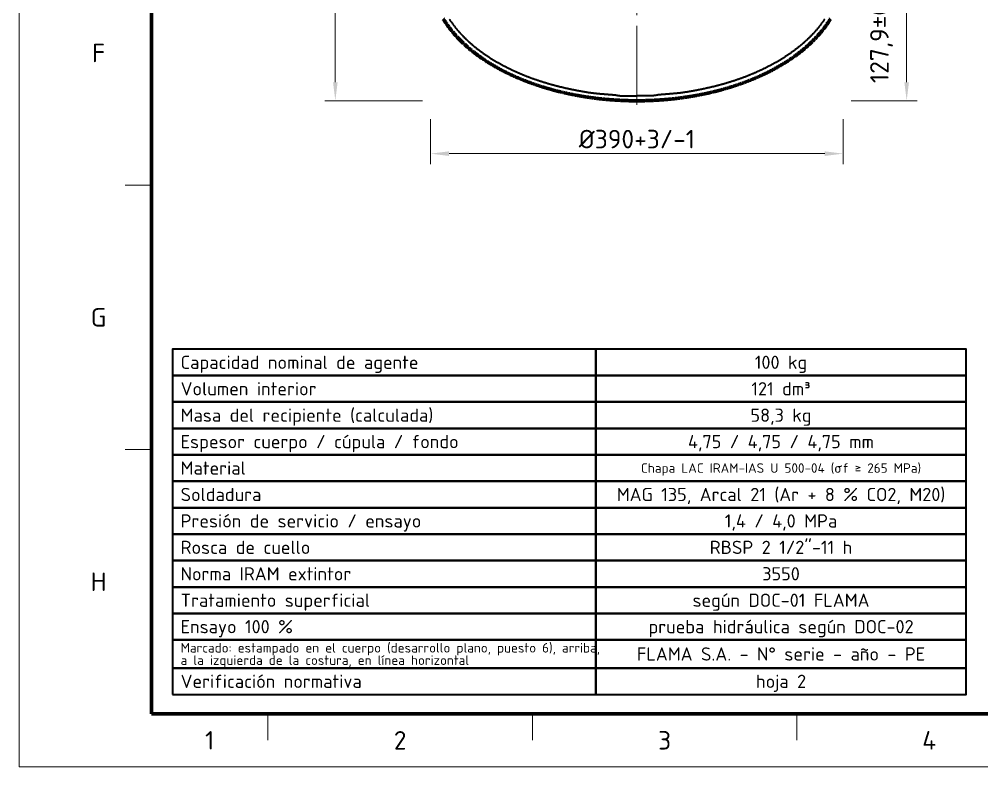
# Model space of a CAD drawing. Header units: millimetres. Extents: x 0 to 1554, y 0 to 420.
# Drawn here: x 0 to 181.9, y 0 to 141.4 of the extents above; entities that cross this region are included whole.
import ezdxf
from ezdxf.enums import TextEntityAlignment as Align

# ---------------------------------------------------------------- set-up
doc = ezdxf.new("R2010")
doc.units = ezdxf.units.MM
doc.linetypes.add('IRAM-E-TRAZOS', pattern=[5, 4, -1])
doc.linetypes.add('IRAM-F-TRAZO-PUNTO', pattern=[20, 15, -2, 1, -2])
for name, color, linetype, lineweight in [('01-VISIBLE', 7, 'CONTINUOUS', 70), ('02-OCULTA', 4, 'IRAM-E-TRAZOS', 35), ('03-EJE', 1, 'IRAM-F-TRAZO-PUNTO', 18), ('04-COTA', 3, 'CONTINUOUS', 18), ('06-TEXTO', 7, 'CONTINUOUS', 25), ('07-RECUADRO', 7, 'CONTINUOUS', 70), ('08-FINA', 5, 'CONTINUOUS', 18), ('10-ROTULO', 7, 'CONTINUOUS', 35)]:
    doc.layers.add(name, color=color, linetype=linetype, lineweight=lineweight)
doc.styles.add('ISO3098', font='isocpeur.ttf')
doc.dimstyles.new('FLAMA-IRAM', dxfattribs={"dimtxt": 3.5, "dimasz": 3.5, "dimexe": 2, "dimexo": 1.5, "dimgap": 1, "dimtad": 1, "dimdec": 1, "dimtxsty": 'ISO3098', "dimblk": 'IRAM_FLECHA', "dimblk1": 'IRAM_FLECHA', "dimblk2": 'IRAM_FLECHA', "dimcen": 2.5, "dimclrd": 256, "dimclre": 256, "dimclrt": 256, "dimazin": 3, "dimtfac": 1, "dimtmove": 0, "dimatfit": 3, "dimlwd": 18, "dimlwe": 18})

# ---------------------------------------------------------------- blocks, each defined once
blk = doc.blocks.new('IRAM_FLECHA')
blk.add_solid([(0, 0), (-1, 0.125), (-1, -0.125)])

msp = doc.modelspace()

# ---------------------------------------------------------------- linework, layer by layer
at = {"layer": '01-VISIBLE'}
for points in [[(80.145, 141.486), (80.21, 141.38), (80.275, 141.273), (80.342, 141.167), (80.408, 141.062), (80.476, 140.956), (80.544, 140.852), (80.613, 140.747), (80.682, 140.644), (80.752, 140.54), (80.823, 140.437), (80.895, 140.335), (80.967, 140.233), (81.04, 140.132), (81.113, 140.03), (81.187, 139.93), (81.262, 139.83), (81.337, 139.73), (81.413, 139.631), (81.489, 139.532), (81.567, 139.434), (81.644, 139.336), (81.722, 139.238), (81.801, 139.141), (81.88, 139.045), (81.96, 138.949), (82.041, 138.853), (82.121, 138.758), (82.203, 138.663), (82.285, 138.569), (82.367, 138.475), (82.45, 138.382), (82.534, 138.289), (82.618, 138.196), (82.702, 138.104), (82.787, 138.012), (82.872, 137.921), (82.958, 137.83), (83.044, 137.74), (83.131, 137.65), (83.218, 137.56), (83.306, 137.471), (83.394, 137.383), (83.482, 137.295), (83.571, 137.207), (83.66, 137.119), (83.75, 137.032), (83.84, 136.946), (83.931, 136.86), (84.021, 136.774), (84.113, 136.689), (84.204, 136.604), (84.297, 136.52), (84.389, 136.436), (84.482, 136.352), (84.575, 136.269), (84.669, 136.186), (84.763, 136.104), (84.857, 136.022), (84.952, 135.941), (85.047, 135.86), (85.143, 135.779), (85.238, 135.699), (85.335, 135.62), (85.431, 135.54), (85.528, 135.461), (85.625, 135.383), (85.723, 135.305), (85.821, 135.227), (85.919, 135.15), (86.018, 135.073), (86.116, 134.997), (86.216, 134.921), (86.315, 134.845), (86.415, 134.77), (86.515, 134.695), (86.615, 134.621), (86.716, 134.547), (86.817, 134.473), (86.918, 134.4), (87.019, 134.327), (87.121, 134.255), (87.223, 134.182), (87.325, 134.111), (87.428, 134.039), (87.531, 133.969), (87.634, 133.898), (87.737, 133.828), (87.841, 133.758), (87.945, 133.689), (88.049, 133.62), (88.153, 133.551), (88.258, 133.483), (88.363, 133.415), (88.468, 133.347), (88.573, 133.28), (88.679, 133.213), (88.784, 133.147), (88.89, 133.081), (88.997, 133.015), (89.103, 132.95), (89.21, 132.885), (89.317, 132.821), (89.424, 132.756), (89.531, 132.693), (89.639, 132.629), (89.747, 132.566), (89.855, 132.503), (89.963, 132.441), (90.072, 132.379), (90.18, 132.317), (90.289, 132.256), (90.398, 132.195), (90.507, 132.134), (90.617, 132.074), (90.726, 132.014), (90.836, 131.955), (90.946, 131.896), (91.057, 131.837), (91.167, 131.778), (91.277, 131.72), (91.388, 131.662), (91.499, 131.605), (91.61, 131.548), (91.722, 131.491), (91.833, 131.435), (91.945, 131.379), (92.056, 131.323), (92.168, 131.267), (92.281, 131.212), (92.393, 131.158), (92.505, 131.103), (92.618, 131.049), (92.731, 130.995), (92.844, 130.942), (92.957, 130.889), (93.07, 130.836), (93.183, 130.784), (93.297, 130.732), (93.411, 130.68), (93.524, 130.628), (93.638, 130.577), (93.753, 130.527), (93.867, 130.476), (93.981, 130.426), (94.096, 130.376), (94.21, 130.327), (94.325, 130.278), (94.44, 130.229), (94.555, 130.18), (94.671, 130.132), (94.786, 130.084), (94.901, 130.036), (95.017, 129.989), (95.133, 129.942), (95.249, 129.895), (95.365, 129.849), (95.481, 129.803), (95.597, 129.757), (95.714, 129.712), (95.83, 129.667), (95.947, 129.622), (96.063, 129.577), (96.18, 129.533), (96.297, 129.489), (96.414, 129.446), (96.531, 129.403), (96.649, 129.36), (96.766, 129.317), (96.884, 129.274), (97.001, 129.232), (97.119, 129.191), (97.237, 129.149), (97.355, 129.108), (97.473, 129.067), (97.591, 129.026), (97.709, 128.986), (97.827, 128.946), (97.946, 128.906), (98.064, 128.867), (98.183, 128.828), (98.302, 128.789), (98.421, 128.75), (98.539, 128.712), (98.658, 128.674), (98.778, 128.636), (98.897, 128.599), (99.016, 128.562), (99.135, 128.525), (99.255, 128.488), (99.374, 128.452), (99.494, 128.416), (99.614, 128.38), (99.734, 128.345), (99.853, 128.31), (99.973, 128.275), (100.093, 128.24), (100.214, 128.206), (100.334, 128.172), (100.454, 128.138), (100.574, 128.105), (100.695, 128.072), (100.815, 128.039), (100.936, 128.006), (101.057, 127.974), (101.177, 127.942), (101.298, 127.91), (101.419, 127.878), (101.54, 127.847), (101.661, 127.816), (101.782, 127.785), (101.903, 127.755), (102.024, 127.725), (102.146, 127.695), (102.267, 127.665), (102.388, 127.636), (102.51, 127.607), (102.632, 127.578), (102.753, 127.55), (102.875, 127.521), (102.997, 127.493), (103.118, 127.465), (103.24, 127.438), (103.362, 127.411), (103.484, 127.384), (103.606, 127.357), (103.728, 127.331), (103.85, 127.305), (103.973, 127.279), (104.095, 127.253), (104.217, 127.228), (104.34, 127.203), (104.462, 127.178), (104.585, 127.153), (104.707, 127.129), (104.83, 127.105), (104.952, 127.081), (105.075, 127.058), (105.198, 127.034), (105.32, 127.011), (105.443, 126.989), (105.566, 126.966), (105.689, 126.944), (105.812, 126.922), (105.935, 126.9), (106.058, 126.879), (106.181, 126.858), (106.304, 126.837), (106.428, 126.816), (106.551, 126.796), (106.674, 126.776), (106.798, 126.756), (106.921, 126.736), (107.044, 126.717), (107.168, 126.697), (107.291, 126.679), (107.415, 126.66), (107.538, 126.642), (107.662, 126.623), (107.786, 126.606), (107.909, 126.588), (108.033, 126.571), (108.157, 126.554), (108.28, 126.537), (108.404, 126.52), (108.528, 126.504), (108.652, 126.488), (108.776, 126.472), (108.9, 126.456), (109.024, 126.441), (109.148, 126.426), (109.272, 126.411), (109.396, 126.396), (109.52, 126.382), (109.644, 126.368), (109.768, 126.354), (109.893, 126.341), (110.017, 126.327), (110.141, 126.314), (110.265, 126.301), (110.39, 126.289), (110.514, 126.276), (110.638, 126.264), (110.763, 126.252), (110.887, 126.241), (111.011, 126.229), (111.136, 126.218), (111.26, 126.208), (111.385, 126.197), (111.509, 126.187), (111.634, 126.176), (111.758, 126.167), (111.883, 126.157), (112.007, 126.148), (112.132, 126.138), (112.256, 126.13), (112.381, 126.121), (112.506, 126.113), (112.63, 126.104), (112.755, 126.096), (112.88, 126.089), (113.004, 126.081), (113.129, 126.074), (113.254, 126.067), (113.379, 126.061), (113.503, 126.054), (113.628, 126.048), (113.753, 126.042), (113.878, 126.036), (114.003, 126.031), (114.127, 126.026), (114.252, 126.021), (114.377, 126.016), (114.502, 126.011), (114.627, 126.007), (114.752, 126.003), (114.876, 125.999), (115.001, 125.996), (115.126, 125.993), (115.251, 125.99), (115.376, 125.987), (115.501, 125.984), (115.626, 125.982), (115.751, 125.98), (115.876, 125.978), (116, 125.976), (116.125, 125.975), (116.25, 125.974), (116.375, 125.973), (116.5, 125.972), (116.625, 125.972), (116.75, 125.972)], [(116.75, 125.972), (116.875, 125.972), (117, 125.972), (117.125, 125.973), (117.25, 125.974), (117.375, 125.975), (117.5, 125.976), (117.624, 125.978), (117.749, 125.98), (117.874, 125.982), (117.999, 125.984), (118.124, 125.986), (118.249, 125.989), (118.374, 125.992), (118.499, 125.996), (118.624, 125.999), (118.748, 126.003), (118.873, 126.007), (118.998, 126.011), (119.123, 126.016), (119.248, 126.02), (119.373, 126.025), (119.497, 126.031), (119.622, 126.036), (119.747, 126.042), (119.872, 126.048), (119.997, 126.054), (120.121, 126.06), (120.246, 126.067), (120.371, 126.074), (120.496, 126.081), (120.62, 126.089), (120.745, 126.096), (120.87, 126.104), (120.994, 126.112), (121.119, 126.121), (121.243, 126.129), (121.368, 126.138), (121.493, 126.148), (121.617, 126.157), (121.742, 126.167), (121.866, 126.176), (121.991, 126.187), (122.115, 126.197), (122.24, 126.208), (122.364, 126.218), (122.489, 126.23), (122.613, 126.241), (122.737, 126.253), (122.862, 126.264), (122.986, 126.276), (123.11, 126.289), (123.235, 126.301), (123.359, 126.314), (123.483, 126.327), (123.607, 126.341), (123.732, 126.354), (123.856, 126.368), (123.98, 126.382), (124.104, 126.397), (124.228, 126.411), (124.352, 126.426), (124.476, 126.441), (124.6, 126.456), (124.724, 126.472), (124.848, 126.488), (124.972, 126.504), (125.096, 126.52), (125.219, 126.537), (125.343, 126.554), (125.467, 126.571), (125.591, 126.588), (125.714, 126.606), (125.838, 126.624), (125.962, 126.642), (126.085, 126.66), (126.209, 126.679), (126.332, 126.698), (126.456, 126.717), (126.579, 126.736), (126.702, 126.756), (126.826, 126.776), (126.949, 126.796), (127.072, 126.816), (127.196, 126.837), (127.319, 126.858), (127.442, 126.879), (127.565, 126.9), (127.688, 126.922), (127.811, 126.944), (127.934, 126.966), (128.057, 126.989), (128.18, 127.012), (128.302, 127.034), (128.425, 127.058), (128.548, 127.081), (128.67, 127.105), (128.793, 127.129), (128.915, 127.153), (129.038, 127.178), (129.16, 127.203), (129.283, 127.228), (129.405, 127.253), (129.527, 127.279), (129.65, 127.305), (129.772, 127.331), (129.894, 127.357), (130.016, 127.384), (130.138, 127.411), (130.26, 127.438), (130.382, 127.465), (130.503, 127.493), (130.625, 127.521), (130.747, 127.549), (130.869, 127.578), (130.99, 127.607), (131.112, 127.636), (131.233, 127.665), (131.354, 127.695), (131.476, 127.725), (131.597, 127.755), (131.718, 127.785), (131.839, 127.816), (131.96, 127.847), (132.081, 127.878), (132.202, 127.91), (132.323, 127.941), (132.444, 127.974), (132.564, 128.006), (132.685, 128.039), (132.805, 128.071), (132.926, 128.105), (133.046, 128.138), (133.166, 128.172), (133.287, 128.206), (133.407, 128.24), (133.527, 128.275), (133.647, 128.31), (133.767, 128.345), (133.886, 128.38), (134.006, 128.416), (134.126, 128.452), (134.245, 128.488), (134.365, 128.525), (134.484, 128.562), (134.603, 128.599), (134.722, 128.636), (134.842, 128.674), (134.961, 128.712), (135.079, 128.75), (135.198, 128.789), (135.317, 128.828), (135.436, 128.867), (135.554, 128.906), (135.673, 128.946), (135.791, 128.986), (135.909, 129.026), (136.027, 129.067), (136.145, 129.108), (136.263, 129.149), (136.381, 129.19), (136.499, 129.232), (136.616, 129.274), (136.734, 129.317), (136.851, 129.359), (136.969, 129.402), (137.086, 129.446), (137.203, 129.489), (137.32, 129.533), (137.437, 129.578), (137.553, 129.622), (137.67, 129.667), (137.786, 129.712), (137.903, 129.757), (138.019, 129.803), (138.135, 129.849), (138.251, 129.896), (138.367, 129.942), (138.483, 129.989), (138.598, 130.037), (138.714, 130.084), (138.829, 130.132), (138.945, 130.18), (139.06, 130.229), (139.175, 130.278), (139.289, 130.327), (139.404, 130.376), (139.519, 130.426), (139.633, 130.476), (139.747, 130.527), (139.862, 130.578), (139.975, 130.629), (140.089, 130.68), (140.203, 130.732), (140.317, 130.784), (140.43, 130.836), (140.543, 130.889), (140.656, 130.942), (140.769, 130.996), (140.882, 131.049), (140.995, 131.103), (141.107, 131.158), (141.219, 131.213), (141.332, 131.268), (141.443, 131.323), (141.555, 131.379), (141.667, 131.435), (141.778, 131.491), (141.89, 131.548), (142.001, 131.605), (142.112, 131.663), (142.222, 131.72), (142.333, 131.778), (142.443, 131.837), (142.554, 131.896), (142.664, 131.955), (142.773, 132.014), (142.883, 132.074), (142.993, 132.135), (143.102, 132.195), (143.211, 132.256), (143.32, 132.317), (143.428, 132.379), (143.537, 132.441), (143.645, 132.503), (143.753, 132.566), (143.861, 132.629), (143.969, 132.693), (144.076, 132.756), (144.183, 132.821), (144.29, 132.885), (144.397, 132.95), (144.503, 133.015), (144.61, 133.081), (144.716, 133.147), (144.822, 133.213), (144.927, 133.28), (145.033, 133.347), (145.138, 133.415), (145.243, 133.482), (145.347, 133.551), (145.452, 133.619), (145.556, 133.688), (145.66, 133.758), (145.763, 133.827), (145.867, 133.898), (145.97, 133.968), (146.073, 134.039), (146.175, 134.11), (146.277, 134.182), (146.379, 134.254), (146.481, 134.327), (146.583, 134.399), (146.684, 134.473), (146.785, 134.546), (146.885, 134.62), (146.986, 134.695), (147.086, 134.77), (147.185, 134.845), (147.285, 134.921), (147.384, 134.997), (147.483, 135.073), (147.581, 135.15), (147.679, 135.227), (147.777, 135.305), (147.875, 135.383), (147.972, 135.461), (148.069, 135.54), (148.165, 135.62), (148.261, 135.699), (148.357, 135.779), (148.453, 135.86), (148.548, 135.941), (148.643, 136.022), (148.737, 136.104), (148.831, 136.186), (148.925, 136.269), (149.018, 136.352), (149.111, 136.436), (149.203, 136.52), (149.296, 136.604), (149.387, 136.689), (149.479, 136.774), (149.57, 136.86), (149.66, 136.946), (149.75, 137.032), (149.84, 137.119), (149.929, 137.207), (150.018, 137.294), (150.107, 137.383), (150.195, 137.471), (150.282, 137.56), (150.369, 137.65), (150.456, 137.74), (150.542, 137.83), (150.628, 137.921), (150.713, 138.012), (150.798, 138.104), (150.882, 138.196), (150.966, 138.289), (151.05, 138.382), (151.133, 138.475), (151.215, 138.569), (151.297, 138.663), (151.378, 138.758), (151.459, 138.853), (151.54, 138.949), (151.62, 139.045), (151.699, 139.141), (151.778, 139.238), (151.856, 139.336), (151.934, 139.434), (152.011, 139.532), (152.087, 139.631), (152.163, 139.73), (152.238, 139.83), (152.313, 139.93), (152.387, 140.03), (152.46, 140.131), (152.533, 140.233), (152.605, 140.335), (152.677, 140.437), (152.748, 140.54), (152.818, 140.644), (152.887, 140.748), (152.956, 140.852), (153.024, 140.957), (153.092, 141.062), (153.158, 141.167), (153.225, 141.273), (153.29, 141.38), (153.355, 141.486)]]:
    msp.add_lwpolyline(points, dxfattribs=at)
at = {"layer": '02-OCULTA'}
for points in [[(81.279, 141.425), (81.346, 141.324), (81.413, 141.223), (81.481, 141.122), (81.549, 141.022), (81.618, 140.922), (81.688, 140.823), (81.759, 140.724), (81.83, 140.625), (81.901, 140.527), (81.973, 140.429), (82.046, 140.332), (82.119, 140.235), (82.193, 140.139), (82.268, 140.043), (82.343, 139.947), (82.418, 139.852), (82.494, 139.758), (82.571, 139.663), (82.648, 139.57), (82.726, 139.476), (82.804, 139.383), (82.883, 139.291), (82.962, 139.199), (83.042, 139.108), (83.122, 139.017), (83.203, 138.926), (83.285, 138.836), (83.366, 138.746), (83.449, 138.657), (83.531, 138.568), (83.614, 138.479), (83.698, 138.391), (83.782, 138.304), (83.867, 138.216), (83.952, 138.13), (84.037, 138.043), (84.123, 137.957), (84.209, 137.872), (84.296, 137.787), (84.383, 137.702), (84.47, 137.618), (84.558, 137.534), (84.647, 137.451), (84.735, 137.368), (84.825, 137.285), (84.914, 137.203), (85.004, 137.122), (85.094, 137.04), (85.185, 136.96), (85.276, 136.879), (85.367, 136.799), (85.459, 136.72), (85.551, 136.64), (85.643, 136.562), (85.736, 136.483), (85.829, 136.405), (85.923, 136.328), (86.016, 136.251), (86.111, 136.174), (86.205, 136.098), (86.3, 136.022), (86.395, 135.946), (86.49, 135.871), (86.586, 135.796), (86.682, 135.722), (86.779, 135.648), (86.875, 135.575), (86.972, 135.501), (87.069, 135.429), (87.167, 135.356), (87.265, 135.284), (87.363, 135.213), (87.461, 135.142), (87.56, 135.071), (87.659, 135.001), (87.758, 134.931), (87.858, 134.861), (87.957, 134.792), (88.057, 134.723), (88.158, 134.654), (88.258, 134.586), (88.359, 134.518), (88.46, 134.451), (88.561, 134.384), (88.663, 134.317), (88.765, 134.251), (88.867, 134.185), (88.969, 134.12), (89.071, 134.055), (89.174, 133.99), (89.277, 133.925), (89.38, 133.861), (89.484, 133.798), (89.587, 133.734), (89.691, 133.671), (89.795, 133.609), (89.899, 133.546), (90.004, 133.485), (90.108, 133.423), (90.213, 133.362), (90.318, 133.301), (90.424, 133.24), (90.529, 133.18), (90.635, 133.121), (90.741, 133.061), (90.847, 133.002), (90.953, 132.943), (91.06, 132.885), (91.166, 132.827), (91.273, 132.769), (91.38, 132.712), (91.487, 132.655), (91.595, 132.598), (91.702, 132.541), (91.81, 132.485), (91.918, 132.43), (92.026, 132.374), (92.134, 132.319), (92.243, 132.264), (92.351, 132.21), (92.46, 132.156), (92.569, 132.102), (92.678, 132.049), (92.787, 131.996), (92.897, 131.943), (93.006, 131.891), (93.116, 131.838), (93.226, 131.787), (93.336, 131.735), (93.446, 131.684), (93.556, 131.633), (93.666, 131.583), (93.777, 131.532), (93.888, 131.482), (93.999, 131.433), (94.11, 131.384), (94.221, 131.335), (94.332, 131.286), (94.443, 131.238), (94.555, 131.19), (94.667, 131.142), (94.778, 131.094), (94.89, 131.047), (95.002, 131.001), (95.114, 130.954), (95.227, 130.908), (95.339, 130.862), (95.452, 130.816), (95.564, 130.771), (95.677, 130.726), (95.79, 130.681), (95.903, 130.637), (96.016, 130.593), (96.13, 130.549), (96.243, 130.506), (96.356, 130.462), (96.47, 130.419), (96.584, 130.377), (96.698, 130.334), (96.812, 130.292), (96.926, 130.251), (97.04, 130.209), (97.154, 130.168), (97.268, 130.127), (97.383, 130.087), (97.497, 130.046), (97.612, 130.006), (97.727, 129.966), (97.842, 129.927), (97.957, 129.888), (98.072, 129.849), (98.187, 129.81), (98.302, 129.772), (98.417, 129.734), (98.533, 129.696), (98.648, 129.659), (98.764, 129.622), (98.879, 129.585), (98.995, 129.548), (99.111, 129.511), (99.227, 129.475), (99.343, 129.439), (99.459, 129.403), (99.575, 129.368), (99.691, 129.333), (99.808, 129.298), (99.924, 129.263), (100.041, 129.229), (100.157, 129.195), (100.274, 129.161), (100.39, 129.128), (100.507, 129.094), (100.624, 129.062), (100.741, 129.029), (100.858, 128.997), (100.975, 128.965), (101.093, 128.933), (101.21, 128.902), (101.327, 128.871), (101.445, 128.84), (101.562, 128.809), (101.68, 128.779), (101.798, 128.749), (101.916, 128.72), (102.033, 128.69), (102.151, 128.661), (102.269, 128.633), (102.387, 128.604), (102.505, 128.576), (102.624, 128.548), (102.742, 128.52), (102.86, 128.493), (102.979, 128.466), (103.097, 128.439), (103.216, 128.412), (103.334, 128.386), (103.453, 128.36), (103.571, 128.334), (103.69, 128.308), (103.809, 128.283), (103.927, 128.258), (104.046, 128.233), (104.165, 128.208), (104.284, 128.183), (104.403, 128.159), (104.522, 128.134), (104.641, 128.11), (104.76, 128.086), (104.879, 128.062), (104.998, 128.039), (105.117, 128.015), (105.237, 127.992), (105.356, 127.968), (105.475, 127.945), (105.594, 127.922), (105.713, 127.899), (105.833, 127.876), (105.952, 127.853), (106.071, 127.831), (106.191, 127.808), (106.31, 127.787), (106.43, 127.765), (106.549, 127.744), (106.669, 127.722), (106.788, 127.702), (106.908, 127.681), (107.028, 127.661), (107.148, 127.641), (107.267, 127.622), (107.387, 127.603), (107.507, 127.584), (107.628, 127.566), (107.748, 127.549), (107.868, 127.531), (107.988, 127.515), (108.109, 127.499), (108.229, 127.483), (108.349, 127.467), (108.47, 127.453), (108.591, 127.438), (108.711, 127.424), (108.832, 127.411), (108.953, 127.397), (109.073, 127.385), (109.194, 127.372), (109.315, 127.36), (109.436, 127.348), (109.557, 127.337), (109.678, 127.325), (109.799, 127.314), (109.92, 127.304), (110.04, 127.293), (110.161, 127.283), (110.283, 127.273), (110.404, 127.263), (110.525, 127.253), (110.646, 127.243), (110.767, 127.234), (110.888, 127.224), (111.009, 127.215), (111.13, 127.205), (111.251, 127.196), (111.372, 127.187), (111.493, 127.177), (111.614, 127.168), (111.735, 127.159), (111.856, 127.149), (111.977, 127.14), (112.098, 127.13), (112.219, 127.12), (112.34, 127.109), (112.461, 127.099), (112.582, 127.087), (112.703, 127.075), (112.824, 127.062), (112.944, 127.046), (113.061, 127.015), (113.107, 126.956), (113.229, 126.947), (113.35, 126.942), (113.471, 126.938), (113.593, 126.936), (113.714, 126.934), (113.836, 126.932), (113.957, 126.931), (114.078, 126.929), (114.2, 126.928), (114.321, 126.928), (114.443, 126.927), (114.564, 126.926), (114.686, 126.925), (114.807, 126.925), (114.928, 126.924), (115.05, 126.924), (115.171, 126.924), (115.293, 126.923), (115.414, 126.923), (115.536, 126.923), (115.657, 126.922), (115.778, 126.922), (115.9, 126.922), (116.021, 126.922), (116.143, 126.922), (116.264, 126.922), (116.386, 126.922), (116.507, 126.922), (116.629, 126.922), (116.75, 126.922)], [(152.221, 141.426), (152.154, 141.324), (152.087, 141.223), (152.019, 141.122), (151.951, 141.022), (151.882, 140.922), (151.812, 140.823), (151.742, 140.724), (151.671, 140.625), (151.599, 140.527), (151.527, 140.429), (151.454, 140.332), (151.381, 140.235), (151.307, 140.139), (151.233, 140.043), (151.158, 139.947), (151.082, 139.852), (151.006, 139.758), (150.929, 139.664), (150.852, 139.57), (150.774, 139.476), (150.696, 139.384), (150.617, 139.291), (150.538, 139.199), (150.458, 139.108), (150.378, 139.017), (150.297, 138.926), (150.216, 138.836), (150.134, 138.746), (150.052, 138.657), (149.969, 138.568), (149.886, 138.479), (149.803, 138.391), (149.718, 138.304), (149.634, 138.216), (149.549, 138.13), (149.464, 138.043), (149.378, 137.957), (149.291, 137.872), (149.205, 137.787), (149.118, 137.702), (149.03, 137.618), (148.942, 137.534), (148.854, 137.451), (148.765, 137.368), (148.676, 137.286), (148.587, 137.204), (148.497, 137.122), (148.406, 137.041), (148.316, 136.96), (148.225, 136.879), (148.133, 136.799), (148.042, 136.72), (147.95, 136.641), (147.857, 136.562), (147.764, 136.484), (147.671, 136.406), (147.578, 136.328), (147.484, 136.251), (147.39, 136.174), (147.295, 136.098), (147.2, 136.022), (147.105, 135.947), (147.01, 135.872), (146.914, 135.797), (146.818, 135.723), (146.722, 135.649), (146.625, 135.575), (146.528, 135.502), (146.431, 135.429), (146.333, 135.357), (146.236, 135.285), (146.137, 135.213), (146.039, 135.142), (145.94, 135.071), (145.841, 135.001), (145.742, 134.931), (145.643, 134.861), (145.543, 134.792), (145.443, 134.723), (145.343, 134.655), (145.242, 134.587), (145.141, 134.519), (145.04, 134.452), (144.939, 134.385), (144.838, 134.318), (144.736, 134.252), (144.634, 134.186), (144.532, 134.12), (144.429, 134.055), (144.326, 133.99), (144.223, 133.926), (144.12, 133.862), (144.017, 133.798), (143.913, 133.735), (143.809, 133.672), (143.705, 133.609), (143.601, 133.547), (143.497, 133.485), (143.392, 133.423), (143.287, 133.362), (143.182, 133.301), (143.077, 133.241), (142.971, 133.181), (142.866, 133.121), (142.76, 133.061), (142.654, 133.002), (142.547, 132.944), (142.441, 132.885), (142.334, 132.827), (142.227, 132.769), (142.12, 132.712), (142.013, 132.655), (141.906, 132.598), (141.798, 132.542), (141.691, 132.486), (141.583, 132.43), (141.475, 132.375), (141.366, 132.319), (141.258, 132.265), (141.149, 132.21), (141.041, 132.156), (140.932, 132.102), (140.823, 132.049), (140.714, 131.996), (140.604, 131.943), (140.495, 131.891), (140.385, 131.839), (140.275, 131.787), (140.165, 131.735), (140.055, 131.684), (139.945, 131.633), (139.834, 131.583), (139.724, 131.532), (139.613, 131.482), (139.502, 131.433), (139.391, 131.384), (139.28, 131.335), (139.169, 131.286), (139.058, 131.238), (138.946, 131.19), (138.834, 131.142), (138.723, 131.094), (138.611, 131.047), (138.499, 131.001), (138.386, 130.954), (138.274, 130.908), (138.162, 130.862), (138.049, 130.816), (137.936, 130.771), (137.824, 130.726), (137.711, 130.682), (137.598, 130.637), (137.484, 130.593), (137.371, 130.549), (137.258, 130.506), (137.144, 130.463), (137.031, 130.42), (136.917, 130.377), (136.803, 130.335), (136.689, 130.293), (136.575, 130.251), (136.461, 130.21), (136.347, 130.169), (136.232, 130.128), (136.118, 130.087), (136.003, 130.047), (135.889, 130.007), (135.774, 129.967), (135.659, 129.928), (135.544, 129.889), (135.429, 129.85), (135.314, 129.811), (135.199, 129.773), (135.084, 129.735), (134.968, 129.697), (134.853, 129.659), (134.737, 129.622), (134.621, 129.585), (134.506, 129.548), (134.39, 129.512), (134.274, 129.475), (134.158, 129.439), (134.042, 129.404), (133.926, 129.368), (133.81, 129.333), (133.693, 129.298), (133.577, 129.264), (133.46, 129.229), (133.344, 129.195), (133.227, 129.161), (133.11, 129.128), (132.994, 129.095), (132.877, 129.062), (132.76, 129.029), (132.643, 128.997), (132.526, 128.965), (132.408, 128.933), (132.291, 128.902), (132.174, 128.871), (132.056, 128.84), (131.939, 128.81), (131.821, 128.779), (131.703, 128.749), (131.586, 128.72), (131.468, 128.69), (131.35, 128.661), (131.232, 128.633), (131.114, 128.604), (130.996, 128.576), (130.877, 128.548), (130.759, 128.521), (130.641, 128.493), (130.522, 128.466), (130.404, 128.439), (130.286, 128.413), (130.167, 128.387), (130.048, 128.36), (129.93, 128.334), (129.811, 128.309), (129.692, 128.283), (129.574, 128.258), (129.455, 128.233), (129.336, 128.208), (129.217, 128.183), (129.098, 128.159), (128.979, 128.134), (128.86, 128.11), (128.741, 128.086), (128.622, 128.062), (128.503, 128.039), (128.384, 128.015), (128.265, 127.992), (128.145, 127.968), (128.026, 127.945), (127.907, 127.922), (127.788, 127.899), (127.669, 127.876), (127.549, 127.854), (127.43, 127.831), (127.311, 127.809), (127.191, 127.787), (127.072, 127.765), (126.952, 127.744), (126.833, 127.722), (126.713, 127.702), (126.593, 127.681), (126.473, 127.661), (126.354, 127.641), (126.234, 127.622), (126.114, 127.603), (125.994, 127.585), (125.874, 127.567), (125.754, 127.549), (125.633, 127.532), (125.513, 127.515), (125.393, 127.499), (125.272, 127.483), (125.152, 127.468), (125.031, 127.453), (124.911, 127.438), (124.79, 127.424), (124.669, 127.411), (124.549, 127.397), (124.428, 127.384), (124.307, 127.372), (124.186, 127.36), (124.066, 127.348), (123.945, 127.337), (123.824, 127.325), (123.703, 127.315), (123.582, 127.304), (123.461, 127.293), (123.34, 127.283), (123.219, 127.273), (123.098, 127.263), (122.977, 127.253), (122.856, 127.243), (122.735, 127.234), (122.614, 127.224), (122.493, 127.215), (122.371, 127.205), (122.25, 127.196), (122.129, 127.187), (122.008, 127.177), (121.887, 127.168), (121.766, 127.159), (121.645, 127.149), (121.524, 127.14), (121.403, 127.13), (121.282, 127.12), (121.161, 127.11), (121.04, 127.099), (120.919, 127.088), (120.798, 127.076), (120.677, 127.062), (120.557, 127.046), (120.44, 127.016), (120.392, 126.956), (120.271, 126.947), (120.15, 126.942), (120.029, 126.938), (119.907, 126.936), (119.786, 126.934), (119.664, 126.932), (119.543, 126.931), (119.421, 126.929), (119.3, 126.928), (119.179, 126.928), (119.057, 126.927), (118.936, 126.926), (118.814, 126.925), (118.693, 126.925), (118.571, 126.924), (118.45, 126.924), (118.329, 126.924), (118.207, 126.923), (118.086, 126.923), (117.964, 126.923), (117.843, 126.923), (117.721, 126.922), (117.6, 126.922), (117.478, 126.922), (117.357, 126.922), (117.236, 126.922), (117.114, 126.922), (116.993, 126.922), (116.871, 126.922), (116.75, 126.922)]]:
    msp.add_lwpolyline(points, dxfattribs=at)
at = {"layer": '03-EJE'}
msp.add_line((116.75, 125.172), (116.75, 364.828), dxfattribs=at)
at = {"layer": '07-RECUADRO'}
msp.add_lwpolyline([(25, 10), (584, 10), (584, 410), (25, 410)], close=True, dxfattribs=at)
at = {"layer": '08-FINA'}
for p, q in [((25, 110), (20, 110)), ((25, 60), (20, 60)), ((47, 10), (47, 5)), ((97, 10), (97, 5)), ((147, 10), (147, 5))]:
    msp.add_line(p, q, dxfattribs=at)
msp.add_lwpolyline([(0, 0), (594, 0), (594, 420), (0, 420)], close=True, dxfattribs=at)
at = {"layer": '10-ROTULO'}
for points in [[(29, 74), (109, 74), (109, 79), (29, 79)], [(109, 74), (179, 74), (179, 79), (109, 79)], [(29, 69), (109, 69), (109, 74), (29, 74)], [(109, 69), (179, 69), (179, 74), (109, 74)], [(29, 64), (109, 64), (109, 69), (29, 69)], [(109, 64), (179, 64), (179, 69), (109, 69)], [(29, 59), (109, 59), (109, 64), (29, 64)], [(109, 59), (179, 59), (179, 64), (109, 64)], [(29, 54), (109, 54), (109, 59), (29, 59)], [(109, 54), (179, 54), (179, 59), (109, 59)], [(29, 49), (109, 49), (109, 54), (29, 54)], [(109, 49), (179, 49), (179, 54), (109, 54)], [(29, 44), (109, 44), (109, 49), (29, 49)], [(109, 44), (179, 44), (179, 49), (109, 49)], [(29, 39), (109, 39), (109, 44), (29, 44)], [(109, 39), (179, 39), (179, 44), (109, 44)], [(29, 34), (109, 34), (109, 39), (29, 39)], [(109, 34), (179, 34), (179, 39), (109, 39)], [(29, 29), (109, 29), (109, 34), (29, 34)], [(109, 29), (179, 29), (179, 34), (109, 34)], [(29, 24), (109, 24), (109, 29), (29, 29)], [(109, 24), (179, 24), (179, 29), (109, 29)], [(29, 18.66), (109, 18.66), (109, 24), (29, 24)], [(109, 18.66), (179, 18.66), (179, 24), (109, 24)], [(29, 13.66), (109, 13.66), (109, 18.66), (29, 18.66)], [(109, 13.66), (179, 13.66), (179, 18.66), (109, 18.66)]]:
    msp.add_lwpolyline(points, close=True, dxfattribs=at)

# ---------------------------------------------------------------- texts
at = {"layer": '06-TEXTO', "style": 'ISO3098'}
for s, height, p in [('F', 3.5, (15, 135)), ('G', 3.5, (15, 85)), ('100 kg', 2.5, (144, 76.5)), ('121 dm³', 2.5, (144, 71.5)), ('58,3 kg', 2.5, (144, 66.5)), ('4,75 / 4,75 / 4,75 mm', 2.5, (144, 61.5)), ('Chapa LAC IRAM-IAS U 500-04 (σf ≥ 265 MPa)', 1.8, (144, 56.5)), ('MAG 135, Arcal 21 (Ar + 8 % CO2, M20)', 2.5, (144, 51.5)), ('1,4 / 4,0 MPa', 2.5, (144, 46.5)), ('RBSP 2 1/2"-11 h', 2.5, (144, 41.5)), ('H', 3.5, (15, 35)), ('3550', 2.5, (144, 36.5)), ('según DOC-01 FLAMA', 2.5, (144, 31.5)), ('prueba hidráulica según DOC-02', 2.5, (144, 26.5)), ('FLAMA S.A. - N° serie - año - PE', 2.5, (144, 21.33)), ('hoja 2', 2.5, (144, 16.16)), ('1', 3.5, (36, 5)), ('2', 3.5, (72, 5)), ('3', 3.5, (122, 5)), ('4', 3.5, (172, 5))]:
    msp.add_text(s, height=height, dxfattribs=at).set_placement(p, align=Align.MIDDLE_CENTER)
for s, height, p in [('Capacidad nominal de agente', 2.5, (30.5, 76.5)), ('Volumen interior', 2.5, (30.5, 71.5)), ('Masa del recipiente (calculada)', 2.5, (30.5, 66.5)), ('Espesor cuerpo / cúpula / fondo', 2.5, (30.5, 61.5)), ('Material', 2.5, (30.5, 56.5)), ('Soldadura', 2.5, (30.5, 51.5)), ('Presión de servicio / ensayo', 2.5, (30.5, 46.5)), ('Rosca de cuello', 2.5, (30.5, 41.5)), ('Norma IRAM extintor', 2.5, (30.5, 36.5)), ('Tratamiento superficial', 2.5, (30.5, 31.5)), ('Ensayo 100 %', 2.5, (30.5, 26.5)), ('Marcado: estampado en el cuerpo (desarrollo plano, puesto 6), arriba,', 1.8, (30.5, 22.5)), ('a la izquierda de la costura, en línea horizontal', 1.8, (30.5, 20.16)), ('Verificación normativa', 2.5, (30.5, 16.16))]:
    msp.add_text(s, height=height, dxfattribs=at).set_placement(p, align=Align.MIDDLE_LEFT)

# ---------------------------------------------------------------- dimensions: what is measured, and where the dimension line sits
at = {"layer": '04-COTA'}
for base, p1, p2, text in [((59.75, 125.972), (77.75, 125.972), (107.95, 364.028), '<>±2'), ((167.75, 125.972), (155.75, 125.972), (155.75, 151.552), '<>±0,5')]:
    msp.add_linear_dim(base=base, p1=p1, p2=p2, angle=90, text=text, dimstyle='FLAMA-IRAM', override={"dimlfac": 5}, dxfattribs=at).render()
msp.add_linear_dim(base=(77.75, 115.972), p1=(77.75, 123.972), p2=(155.75, 123.972), text='%%c<>+3/-1', dimstyle='FLAMA-IRAM', override={"dimlfac": 5}, dxfattribs=at).render()

doc.saveas('drawing.dxf')
